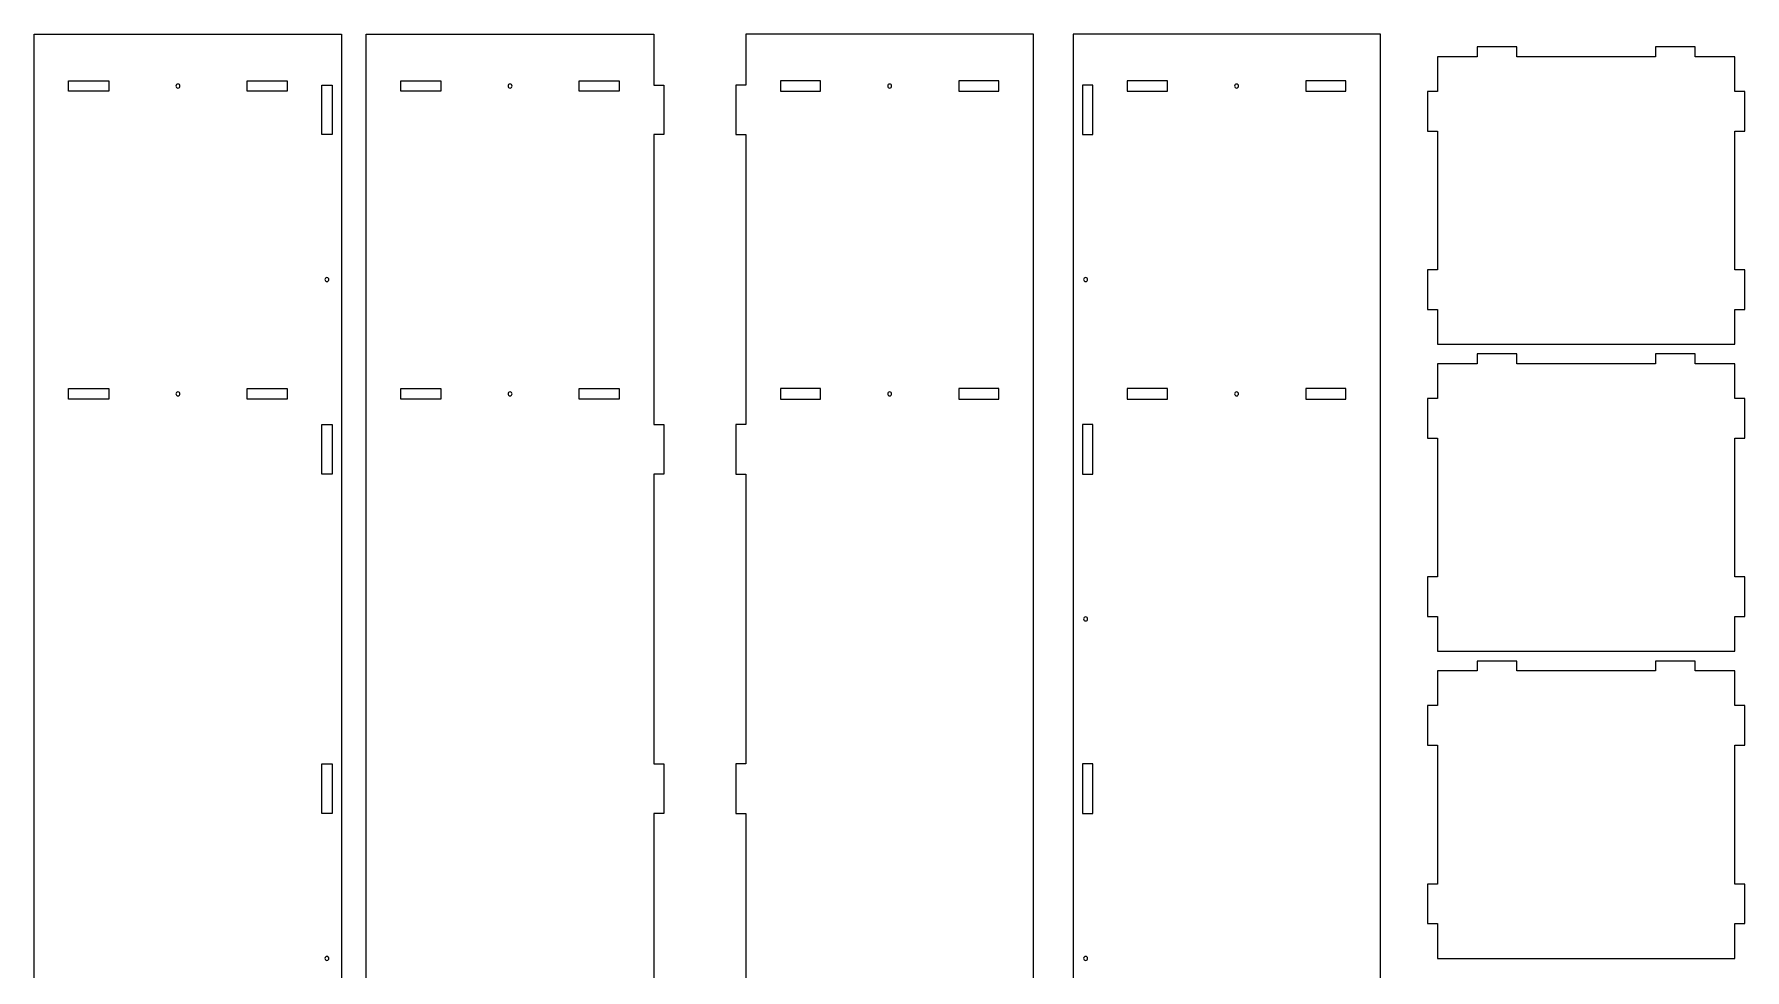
# Model space of a CAD drawing. Header units: inches. Extents: x 317 to 457, y -18 to 75.
# Drawn here: x 388.7 to 456.7, y 37.4 to 74.6 of the extents above; entities that cross this region are included whole.
import ezdxf

# ---------------------------------------------------------------- set-up
doc = ezdxf.new("R2010")
doc.units = ezdxf.units.IN
doc.header["$MEASUREMENT"] = 0
doc.layers.add('Layer 1', color=7, linetype='Continuous')

msp = doc.modelspace()

# ---------------------------------------------------------------- linework, layer by layer
at = {"layer": 'Layer 1', "color": 22, "lineweight": 15}
for points, knots in [([(388.723, -17.949), (388.723, -17.949), (400.927, -17.949), (400.927, -17.949), (400.927, -17.949), (400.927, -17.949), (400.927, 74.571), (400.927, 74.571), (400.927, 74.571), (400.927, 74.571), (388.723, 74.571), (388.723, 74.571), (388.723, 74.571), (388.723, 74.571), (388.723, -17.949), (388.723, -17.949)], [0, 0, 0, 0, 0.25, 0.25, 0.25, 0.25, 0.5, 0.5, 0.5, 0.5, 0.75, 0.75, 0.75, 0.75, 1, 1, 1, 1]), ([(401.912, -17.949), (401.912, -17.949), (402.305, -17.949), (402.305, -17.949), (402.305, -17.949), (402.305, -17.949), (402.305, -15.205), (402.305, -15.205), (402.305, -15.205), (402.305, -15.205), (402.723, -15.205), (402.723, -15.205), (402.723, -15.205), (402.723, -15.205), (402.723, -17.949), (402.723, -17.949), (402.723, -17.949), (402.723, -17.949), (413.329, -17.949), (413.329, -17.949), (413.329, -17.949), (413.329, -17.949), (413.329, -10.321), (413.329, -10.321), (413.329, -10.321), (413.329, -10.321), (413.723, -10.321), (413.723, -10.321), (413.723, -10.321), (413.723, -10.321), (413.723, -8.352), (413.723, -8.352), (413.723, -8.352), (413.723, -8.352), (413.329, -8.352), (413.329, -8.352), (413.329, -8.352), (413.329, -8.352), (413.329, 3.163), (413.329, 3.163), (413.329, 3.163), (413.329, 3.163), (413.723, 3.163), (413.723, 3.163), (413.723, 3.163), (413.723, 3.163), (413.723, 5.132), (413.723, 5.132), (413.723, 5.132), (413.723, 5.132), (413.329, 5.132), (413.329, 5.132), (413.329, 5.132), (413.329, 5.132), (413.329, 16.648), (413.329, 16.648), (413.329, 16.648), (413.329, 16.648), (413.723, 16.648), (413.723, 16.648), (413.723, 16.648), (413.723, 16.648), (413.723, 18.616), (413.723, 18.616), (413.723, 18.616), (413.723, 18.616), (413.329, 18.616), (413.329, 18.616), (413.329, 18.616), (413.329, 18.616), (413.329, 30.132), (413.329, 30.132), (413.329, 30.132), (413.329, 30.132), (413.723, 30.132), (413.723, 30.132), (413.723, 30.132), (413.723, 30.132), (413.723, 32.1), (413.723, 32.1), (413.723, 32.1), (413.723, 32.1), (413.329, 32.1), (413.329, 32.1), (413.329, 32.1), (413.329, 32.1), (413.329, 43.616), (413.329, 43.616), (413.329, 43.616), (413.329, 43.616), (413.723, 43.616), (413.723, 43.616), (413.723, 43.616), (413.723, 43.616), (413.723, 45.585), (413.723, 45.585), (413.723, 45.585), (413.723, 45.585), (413.329, 45.585), (413.329, 45.585), (413.329, 45.585), (413.329, 45.585), (413.329, 57.101), (413.329, 57.101), (413.329, 57.101), (413.329, 57.101), (413.723, 57.101), (413.723, 57.101), (413.723, 57.101), (413.723, 57.101), (413.723, 59.069), (413.723, 59.069), (413.723, 59.069), (413.723, 59.069), (413.329, 59.069), (413.329, 59.069), (413.329, 59.069), (413.329, 59.069), (413.329, 70.585), (413.329, 70.585), (413.329, 70.585), (413.329, 70.585), (413.723, 70.585), (413.723, 70.585), (413.723, 70.585), (413.723, 70.585), (413.723, 72.553), (413.723, 72.553), (413.723, 72.553), (413.723, 72.553), (413.329, 72.553), (413.329, 72.553), (413.329, 72.553), (413.329, 72.553), (413.329, 74.571), (413.329, 74.571), (413.329, 74.571), (413.329, 74.571), (401.912, 74.571), (401.912, 74.571), (401.912, 74.571), (401.912, 74.571), (401.912, -12.043), (401.912, -12.043), (401.912, -12.043), (401.912, -12.043), (407.62, -12.043), (407.62, -12.043), (407.62, -12.043), (407.62, -12.043), (407.62, -12.46), (407.62, -12.46), (407.62, -12.46), (407.62, -12.46), (401.912, -12.46), (401.912, -12.46), (401.912, -12.46), (401.912, -12.46), (401.912, -17.949), (401.912, -17.949)], [0, 0, 0, 0, 0.025, 0.025, 0.025, 0.025, 0.05, 0.05, 0.05, 0.05, 0.075, 0.075, 0.075, 0.075, 0.1, 0.1, 0.1, 0.1, 0.125, 0.125, 0.125, 0.125, 0.15, 0.15, 0.15, 0.15, 0.175, 0.175, 0.175, 0.175, 0.2, 0.2, 0.2, 0.2, 0.225, 0.225, 0.225, 0.225, 0.25, 0.25, 0.25, 0.25, 0.275, 0.275, 0.275, 0.275, 0.3, 0.3, 0.3, 0.3, 0.325, 0.325, 0.325, 0.325, 0.35, 0.35, 0.35, 0.35, 0.375, 0.375, 0.375, 0.375, 0.4, 0.4, 0.4, 0.4, 0.425, 0.425, 0.425, 0.425, 0.45, 0.45, 0.45, 0.45, 0.475, 0.475, 0.475, 0.475, 0.5, 0.5, 0.5, 0.5, 0.525, 0.525, 0.525, 0.525, 0.55, 0.55, 0.55, 0.55, 0.575, 0.575, 0.575, 0.575, 0.6, 0.6, 0.6, 0.6, 0.625, 0.625, 0.625, 0.625, 0.65, 0.65, 0.65, 0.65, 0.675, 0.675, 0.675, 0.675, 0.7, 0.7, 0.7, 0.7, 0.725, 0.725, 0.725, 0.725, 0.75, 0.75, 0.75, 0.75, 0.775, 0.775, 0.775, 0.775, 0.8, 0.8, 0.8, 0.8, 0.825, 0.825, 0.825, 0.825, 0.85, 0.85, 0.85, 0.85, 0.875, 0.875, 0.875, 0.875, 0.9, 0.9, 0.9, 0.9, 0.925, 0.925, 0.925, 0.925, 0.95, 0.95, 0.95, 0.95, 0.975, 0.975, 0.975, 0.975, 1, 1, 1, 1]), ([(428.406, -17.949), (428.406, -17.949), (428.012, -17.949), (428.012, -17.949), (428.012, -17.949), (428.012, -17.949), (428.012, -15.205), (428.012, -15.205), (428.012, -15.205), (428.012, -15.205), (427.595, -15.205), (427.595, -15.205), (427.595, -15.205), (427.595, -15.205), (427.595, -17.949), (427.595, -17.949), (427.595, -17.949), (427.595, -17.949), (416.989, -17.949), (416.989, -17.949), (416.989, -17.949), (416.989, -17.949), (416.989, -10.321), (416.989, -10.321), (416.989, -10.321), (416.989, -10.321), (416.595, -10.321), (416.595, -10.321), (416.595, -10.321), (416.595, -10.321), (416.595, -8.352), (416.595, -8.352), (416.595, -8.352), (416.595, -8.352), (416.989, -8.352), (416.989, -8.352), (416.989, -8.352), (416.989, -8.352), (416.989, 3.163), (416.989, 3.163), (416.989, 3.163), (416.989, 3.163), (416.595, 3.163), (416.595, 3.163), (416.595, 3.163), (416.595, 3.163), (416.595, 5.132), (416.595, 5.132), (416.595, 5.132), (416.595, 5.132), (416.989, 5.132), (416.989, 5.132), (416.989, 5.132), (416.989, 5.132), (416.989, 16.648), (416.989, 16.648), (416.989, 16.648), (416.989, 16.648), (416.595, 16.648), (416.595, 16.648), (416.595, 16.648), (416.595, 16.648), (416.595, 18.616), (416.595, 18.616), (416.595, 18.616), (416.595, 18.616), (416.989, 18.616), (416.989, 18.616), (416.989, 18.616), (416.989, 18.616), (416.989, 30.132), (416.989, 30.132), (416.989, 30.132), (416.989, 30.132), (416.595, 30.132), (416.595, 30.132), (416.595, 30.132), (416.595, 30.132), (416.595, 32.1), (416.595, 32.1), (416.595, 32.1), (416.595, 32.1), (416.989, 32.1), (416.989, 32.1), (416.989, 32.1), (416.989, 32.1), (416.989, 43.616), (416.989, 43.616), (416.989, 43.616), (416.989, 43.616), (416.595, 43.616), (416.595, 43.616), (416.595, 43.616), (416.595, 43.616), (416.595, 45.585), (416.595, 45.585), (416.595, 45.585), (416.595, 45.585), (416.989, 45.585), (416.989, 45.585), (416.989, 45.585), (416.989, 45.585), (416.989, 57.101), (416.989, 57.101), (416.989, 57.101), (416.989, 57.101), (416.595, 57.101), (416.595, 57.101), (416.595, 57.101), (416.595, 57.101), (416.595, 59.069), (416.595, 59.069), (416.595, 59.069), (416.595, 59.069), (416.989, 59.069), (416.989, 59.069), (416.989, 59.069), (416.989, 59.069), (416.989, 70.585), (416.989, 70.585), (416.989, 70.585), (416.989, 70.585), (416.595, 70.585), (416.595, 70.585), (416.595, 70.585), (416.595, 70.585), (416.595, 72.553), (416.595, 72.553), (416.595, 72.553), (416.595, 72.553), (416.989, 72.553), (416.989, 72.553), (416.989, 72.553), (416.989, 72.553), (416.989, 74.571), (416.989, 74.571), (416.989, 74.571), (416.989, 74.571), (428.406, 74.571), (428.406, 74.571), (428.406, 74.571), (428.406, 74.571), (428.406, -12.043), (428.406, -12.043), (428.406, -12.043), (428.406, -12.043), (422.697, -12.043), (422.697, -12.043), (422.697, -12.043), (422.697, -12.043), (422.697, -12.46), (422.697, -12.46), (422.697, -12.46), (422.697, -12.46), (428.406, -12.46), (428.406, -12.46), (428.406, -12.46), (428.406, -12.46), (428.406, -17.949), (428.406, -17.949)], [0, 0, 0, 0, 0.025, 0.025, 0.025, 0.025, 0.05, 0.05, 0.05, 0.05, 0.075, 0.075, 0.075, 0.075, 0.1, 0.1, 0.1, 0.1, 0.125, 0.125, 0.125, 0.125, 0.15, 0.15, 0.15, 0.15, 0.175, 0.175, 0.175, 0.175, 0.2, 0.2, 0.2, 0.2, 0.225, 0.225, 0.225, 0.225, 0.25, 0.25, 0.25, 0.25, 0.275, 0.275, 0.275, 0.275, 0.3, 0.3, 0.3, 0.3, 0.325, 0.325, 0.325, 0.325, 0.35, 0.35, 0.35, 0.35, 0.375, 0.375, 0.375, 0.375, 0.4, 0.4, 0.4, 0.4, 0.425, 0.425, 0.425, 0.425, 0.45, 0.45, 0.45, 0.45, 0.475, 0.475, 0.475, 0.475, 0.5, 0.5, 0.5, 0.5, 0.525, 0.525, 0.525, 0.525, 0.55, 0.55, 0.55, 0.55, 0.575, 0.575, 0.575, 0.575, 0.6, 0.6, 0.6, 0.6, 0.625, 0.625, 0.625, 0.625, 0.65, 0.65, 0.65, 0.65, 0.675, 0.675, 0.675, 0.675, 0.7, 0.7, 0.7, 0.7, 0.725, 0.725, 0.725, 0.725, 0.75, 0.75, 0.75, 0.75, 0.775, 0.775, 0.775, 0.775, 0.8, 0.8, 0.8, 0.8, 0.825, 0.825, 0.825, 0.825, 0.85, 0.85, 0.85, 0.85, 0.875, 0.875, 0.875, 0.875, 0.9, 0.9, 0.9, 0.9, 0.925, 0.925, 0.925, 0.925, 0.95, 0.95, 0.95, 0.95, 0.975, 0.975, 0.975, 0.975, 1, 1, 1, 1]), ([(442.186, -17.949), (442.186, -17.949), (429.981, -17.949), (429.981, -17.949), (429.981, -17.949), (429.981, -17.949), (429.981, 74.571), (429.981, 74.571), (429.981, 74.571), (429.981, 74.571), (442.186, 74.571), (442.186, 74.571), (442.186, 74.571), (442.186, 74.571), (442.186, -17.949), (442.186, -17.949)], [0, 0, 0, 0, 0.25, 0.25, 0.25, 0.25, 0.5, 0.5, 0.5, 0.5, 0.75, 0.75, 0.75, 0.75, 1, 1, 1, 1]), ([(456.267, 65.214), (456.267, 65.214), (456.661, 65.214), (456.661, 65.214), (456.661, 65.214), (456.661, 65.214), (456.661, 63.639), (456.661, 63.639), (456.661, 63.639), (456.661, 63.639), (456.267, 63.639), (456.267, 63.639), (456.267, 63.639), (456.267, 63.639), (456.267, 62.261), (456.267, 62.261), (456.267, 62.261), (456.267, 62.261), (444.456, 62.261), (444.456, 62.261), (444.456, 62.261), (444.456, 62.261), (444.456, 63.639), (444.456, 63.639), (444.456, 63.639), (444.456, 63.639), (444.062, 63.639), (444.062, 63.639), (444.062, 63.639), (444.062, 63.639), (444.062, 65.214), (444.062, 65.214), (444.062, 65.214), (444.062, 65.214), (444.456, 65.214), (444.456, 65.214), (444.456, 65.214), (444.456, 65.214), (444.456, 70.726), (444.456, 70.726), (444.456, 70.726), (444.456, 70.726), (444.062, 70.726), (444.062, 70.726), (444.062, 70.726), (444.062, 70.726), (444.062, 72.301), (444.062, 72.301), (444.062, 72.301), (444.062, 72.301), (444.456, 72.301), (444.456, 72.301), (444.456, 72.301), (444.456, 72.301), (444.456, 73.678), (444.456, 73.678), (444.456, 73.678), (444.456, 73.678), (446.031, 73.678), (446.031, 73.678), (446.031, 73.678), (446.031, 73.678), (446.031, 74.072), (446.031, 74.072), (446.031, 74.072), (446.031, 74.072), (447.605, 74.072), (447.605, 74.072), (447.605, 74.072), (447.605, 74.072), (447.605, 73.678), (447.605, 73.678), (447.605, 73.678), (447.605, 73.678), (453.117, 73.678), (453.117, 73.678), (453.117, 73.678), (453.117, 73.678), (453.117, 74.072), (453.117, 74.072), (453.117, 74.072), (453.117, 74.072), (454.692, 74.072), (454.692, 74.072), (454.692, 74.072), (454.692, 74.072), (454.692, 73.678), (454.692, 73.678), (454.692, 73.678), (454.692, 73.678), (456.267, 73.678), (456.267, 73.678), (456.267, 73.678), (456.267, 73.678), (456.267, 72.301), (456.267, 72.301), (456.267, 72.301), (456.267, 72.301), (456.661, 72.301), (456.661, 72.301), (456.661, 72.301), (456.661, 72.301), (456.661, 70.726), (456.661, 70.726), (456.661, 70.726), (456.661, 70.726), (456.267, 70.726), (456.267, 70.726), (456.267, 70.726), (456.267, 70.726), (456.267, 65.214), (456.267, 65.214)], [0, 0, 0, 0, 0.035714, 0.035714, 0.035714, 0.035714, 0.071429, 0.071429, 0.071429, 0.071429, 0.107143, 0.107143, 0.107143, 0.107143, 0.142857, 0.142857, 0.142857, 0.142857, 0.178571, 0.178571, 0.178571, 0.178571, 0.214286, 0.214286, 0.214286, 0.214286, 0.25, 0.25, 0.25, 0.25, 0.285714, 0.285714, 0.285714, 0.285714, 0.321429, 0.321429, 0.321429, 0.321429, 0.357143, 0.357143, 0.357143, 0.357143, 0.392857, 0.392857, 0.392857, 0.392857, 0.428571, 0.428571, 0.428571, 0.428571, 0.464286, 0.464286, 0.464286, 0.464286, 0.5, 0.5, 0.5, 0.5, 0.535714, 0.535714, 0.535714, 0.535714, 0.571429, 0.571429, 0.571429, 0.571429, 0.607143, 0.607143, 0.607143, 0.607143, 0.642857, 0.642857, 0.642857, 0.642857, 0.678571, 0.678571, 0.678571, 0.678571, 0.714286, 0.714286, 0.714286, 0.714286, 0.75, 0.75, 0.75, 0.75, 0.785714, 0.785714, 0.785714, 0.785714, 0.821429, 0.821429, 0.821429, 0.821429, 0.857143, 0.857143, 0.857143, 0.857143, 0.892857, 0.892857, 0.892857, 0.892857, 0.928571, 0.928571, 0.928571, 0.928571, 0.964286, 0.964286, 0.964286, 0.964286, 1, 1, 1, 1]), ([(390.091, 72.303), (390.091, 72.303), (391.685, 72.303), (391.685, 72.303), (391.685, 72.303), (391.685, 72.303), (391.685, 72.721), (391.685, 72.721), (391.685, 72.721), (391.685, 72.721), (390.091, 72.721), (390.091, 72.721), (390.091, 72.721), (390.091, 72.721), (390.091, 72.303), (390.091, 72.303)], [0, 0, 0, 0, 0.25, 0.25, 0.25, 0.25, 0.5, 0.5, 0.5, 0.5, 0.75, 0.75, 0.75, 0.75, 1, 1, 1, 1]), ([(397.177, 72.303), (397.177, 72.303), (398.772, 72.303), (398.772, 72.303), (398.772, 72.303), (398.772, 72.303), (398.772, 72.721), (398.772, 72.721), (398.772, 72.721), (398.772, 72.721), (397.177, 72.721), (397.177, 72.721), (397.177, 72.721), (397.177, 72.721), (397.177, 72.303), (397.177, 72.303)], [0, 0, 0, 0, 0.25, 0.25, 0.25, 0.25, 0.5, 0.5, 0.5, 0.5, 0.75, 0.75, 0.75, 0.75, 1, 1, 1, 1]), ([(403.28, 72.303), (403.28, 72.303), (404.874, 72.303), (404.874, 72.303), (404.874, 72.303), (404.874, 72.303), (404.874, 72.721), (404.874, 72.721), (404.874, 72.721), (404.874, 72.721), (403.28, 72.721), (403.28, 72.721), (403.28, 72.721), (403.28, 72.721), (403.28, 72.303), (403.28, 72.303)], [0, 0, 0, 0, 0.25, 0.25, 0.25, 0.25, 0.5, 0.5, 0.5, 0.5, 0.75, 0.75, 0.75, 0.75, 1, 1, 1, 1]), ([(410.366, 72.303), (410.366, 72.303), (411.961, 72.303), (411.961, 72.303), (411.961, 72.303), (411.961, 72.303), (411.961, 72.721), (411.961, 72.721), (411.961, 72.721), (411.961, 72.721), (410.366, 72.721), (410.366, 72.721), (410.366, 72.721), (410.366, 72.721), (410.366, 72.303), (410.366, 72.303)], [0, 0, 0, 0, 0.25, 0.25, 0.25, 0.25, 0.5, 0.5, 0.5, 0.5, 0.75, 0.75, 0.75, 0.75, 1, 1, 1, 1]), ([(419.951, 72.303), (419.951, 72.303), (418.357, 72.303), (418.357, 72.303), (418.357, 72.303), (418.357, 72.303), (418.357, 72.721), (418.357, 72.721), (418.357, 72.721), (418.357, 72.721), (419.951, 72.721), (419.951, 72.721), (419.951, 72.721), (419.951, 72.721), (419.951, 72.303), (419.951, 72.303)], [0, 0, 0, 0, 0.25, 0.25, 0.25, 0.25, 0.5, 0.5, 0.5, 0.5, 0.75, 0.75, 0.75, 0.75, 1, 1, 1, 1]), ([(427.038, 72.303), (427.038, 72.303), (425.444, 72.303), (425.444, 72.303), (425.444, 72.303), (425.444, 72.303), (425.444, 72.721), (425.444, 72.721), (425.444, 72.721), (425.444, 72.721), (427.038, 72.721), (427.038, 72.721), (427.038, 72.721), (427.038, 72.721), (427.038, 72.303), (427.038, 72.303)], [0, 0, 0, 0, 0.25, 0.25, 0.25, 0.25, 0.5, 0.5, 0.5, 0.5, 0.75, 0.75, 0.75, 0.75, 1, 1, 1, 1]), ([(433.731, 72.303), (433.731, 72.303), (432.136, 72.303), (432.136, 72.303), (432.136, 72.303), (432.136, 72.303), (432.136, 72.721), (432.136, 72.721), (432.136, 72.721), (432.136, 72.721), (433.731, 72.721), (433.731, 72.721), (433.731, 72.721), (433.731, 72.721), (433.731, 72.303), (433.731, 72.303)], [0, 0, 0, 0, 0.25, 0.25, 0.25, 0.25, 0.5, 0.5, 0.5, 0.5, 0.75, 0.75, 0.75, 0.75, 1, 1, 1, 1]), ([(440.818, 72.303), (440.818, 72.303), (439.223, 72.303), (439.223, 72.303), (439.223, 72.303), (439.223, 72.303), (439.223, 72.721), (439.223, 72.721), (439.223, 72.721), (439.223, 72.721), (440.818, 72.721), (440.818, 72.721), (440.818, 72.721), (440.818, 72.721), (440.818, 72.303), (440.818, 72.303)], [0, 0, 0, 0, 0.25, 0.25, 0.25, 0.25, 0.5, 0.5, 0.5, 0.5, 0.75, 0.75, 0.75, 0.75, 1, 1, 1, 1]), ([(394.431, 72.591), (394.475, 72.591), (394.51, 72.555), (394.51, 72.512), (394.51, 72.512), (394.51, 72.468), (394.475, 72.433), (394.431, 72.433), (394.431, 72.433), (394.388, 72.433), (394.353, 72.468), (394.353, 72.512), (394.353, 72.512), (394.353, 72.555), (394.388, 72.591), (394.431, 72.591)], [0, 0, 0, 0, 0.25, 0.25, 0.25, 0.25, 0.5, 0.5, 0.5, 0.5, 0.75, 0.75, 0.75, 0.75, 1, 1, 1, 1]), ([(400.14, 70.585), (400.14, 70.585), (400.557, 70.585), (400.557, 70.585), (400.557, 70.585), (400.557, 70.585), (400.557, 72.553), (400.557, 72.553), (400.557, 72.553), (400.557, 72.553), (400.14, 72.553), (400.14, 72.553), (400.14, 72.553), (400.14, 72.553), (400.14, 70.585), (400.14, 70.585)], [0, 0, 0, 0, 0.25, 0.25, 0.25, 0.25, 0.5, 0.5, 0.5, 0.5, 0.75, 0.75, 0.75, 0.75, 1, 1, 1, 1]), ([(407.62, 72.591), (407.664, 72.591), (407.699, 72.555), (407.699, 72.512), (407.699, 72.512), (407.699, 72.468), (407.664, 72.433), (407.62, 72.433), (407.62, 72.433), (407.577, 72.433), (407.542, 72.468), (407.542, 72.512), (407.542, 72.512), (407.542, 72.555), (407.577, 72.591), (407.62, 72.591)], [0, 0, 0, 0, 0.25, 0.25, 0.25, 0.25, 0.5, 0.5, 0.5, 0.5, 0.75, 0.75, 0.75, 0.75, 1, 1, 1, 1]), ([(422.697, 72.591), (422.741, 72.591), (422.776, 72.555), (422.776, 72.512), (422.776, 72.512), (422.776, 72.468), (422.741, 72.433), (422.697, 72.433), (422.697, 72.433), (422.654, 72.433), (422.619, 72.468), (422.619, 72.512), (422.619, 72.512), (422.619, 72.555), (422.654, 72.591), (422.697, 72.591)], [0, 0, 0, 0, 0.25, 0.25, 0.25, 0.25, 0.5, 0.5, 0.5, 0.5, 0.75, 0.75, 0.75, 0.75, 1, 1, 1, 1]), ([(430.768, 70.585), (430.768, 70.585), (430.351, 70.585), (430.351, 70.585), (430.351, 70.585), (430.351, 70.585), (430.351, 72.553), (430.351, 72.553), (430.351, 72.553), (430.351, 72.553), (430.768, 72.553), (430.768, 72.553), (430.768, 72.553), (430.768, 72.553), (430.768, 70.585), (430.768, 70.585)], [0, 0, 0, 0, 0.25, 0.25, 0.25, 0.25, 0.5, 0.5, 0.5, 0.5, 0.75, 0.75, 0.75, 0.75, 1, 1, 1, 1]), ([(436.477, 72.591), (436.52, 72.591), (436.556, 72.555), (436.556, 72.512), (436.556, 72.512), (436.556, 72.468), (436.52, 72.433), (436.477, 72.433), (436.477, 72.433), (436.433, 72.433), (436.398, 72.468), (436.398, 72.512), (436.398, 72.512), (436.398, 72.555), (436.433, 72.591), (436.477, 72.591)], [0, 0, 0, 0, 0.25, 0.25, 0.25, 0.25, 0.5, 0.5, 0.5, 0.5, 0.75, 0.75, 0.75, 0.75, 1, 1, 1, 1]), ([(400.349, 64.906), (400.392, 64.906), (400.427, 64.87), (400.427, 64.827), (400.427, 64.827), (400.427, 64.783), (400.392, 64.748), (400.349, 64.748), (400.349, 64.748), (400.305, 64.748), (400.27, 64.783), (400.27, 64.827), (400.27, 64.827), (400.27, 64.87), (400.305, 64.906), (400.349, 64.906)], [0, 0, 0, 0, 0.25, 0.25, 0.25, 0.25, 0.5, 0.5, 0.5, 0.5, 0.75, 0.75, 0.75, 0.75, 1, 1, 1, 1]), ([(430.481, 64.906), (430.524, 64.906), (430.56, 64.87), (430.56, 64.827), (430.56, 64.827), (430.56, 64.783), (430.524, 64.748), (430.481, 64.748), (430.481, 64.748), (430.437, 64.748), (430.402, 64.783), (430.402, 64.827), (430.402, 64.827), (430.402, 64.87), (430.437, 64.906), (430.481, 64.906)], [0, 0, 0, 0, 0.25, 0.25, 0.25, 0.25, 0.5, 0.5, 0.5, 0.5, 0.75, 0.75, 0.75, 0.75, 1, 1, 1, 1]), ([(456.267, 53.014), (456.267, 53.014), (456.661, 53.014), (456.661, 53.014), (456.661, 53.014), (456.661, 53.014), (456.661, 51.439), (456.661, 51.439), (456.661, 51.439), (456.661, 51.439), (456.267, 51.439), (456.267, 51.439), (456.267, 51.439), (456.267, 51.439), (456.267, 50.061), (456.267, 50.061), (456.267, 50.061), (456.267, 50.061), (444.456, 50.061), (444.456, 50.061), (444.456, 50.061), (444.456, 50.061), (444.456, 51.439), (444.456, 51.439), (444.456, 51.439), (444.456, 51.439), (444.062, 51.439), (444.062, 51.439), (444.062, 51.439), (444.062, 51.439), (444.062, 53.014), (444.062, 53.014), (444.062, 53.014), (444.062, 53.014), (444.456, 53.014), (444.456, 53.014), (444.456, 53.014), (444.456, 53.014), (444.456, 58.526), (444.456, 58.526), (444.456, 58.526), (444.456, 58.526), (444.062, 58.526), (444.062, 58.526), (444.062, 58.526), (444.062, 58.526), (444.062, 60.101), (444.062, 60.101), (444.062, 60.101), (444.062, 60.101), (444.456, 60.101), (444.456, 60.101), (444.456, 60.101), (444.456, 60.101), (444.456, 61.478), (444.456, 61.478), (444.456, 61.478), (444.456, 61.478), (446.031, 61.478), (446.031, 61.478), (446.031, 61.478), (446.031, 61.478), (446.031, 61.872), (446.031, 61.872), (446.031, 61.872), (446.031, 61.872), (447.605, 61.872), (447.605, 61.872), (447.605, 61.872), (447.605, 61.872), (447.605, 61.478), (447.605, 61.478), (447.605, 61.478), (447.605, 61.478), (453.117, 61.478), (453.117, 61.478), (453.117, 61.478), (453.117, 61.478), (453.117, 61.872), (453.117, 61.872), (453.117, 61.872), (453.117, 61.872), (454.692, 61.872), (454.692, 61.872), (454.692, 61.872), (454.692, 61.872), (454.692, 61.478), (454.692, 61.478), (454.692, 61.478), (454.692, 61.478), (456.267, 61.478), (456.267, 61.478), (456.267, 61.478), (456.267, 61.478), (456.267, 60.101), (456.267, 60.101), (456.267, 60.101), (456.267, 60.101), (456.661, 60.101), (456.661, 60.101), (456.661, 60.101), (456.661, 60.101), (456.661, 58.526), (456.661, 58.526), (456.661, 58.526), (456.661, 58.526), (456.267, 58.526), (456.267, 58.526), (456.267, 58.526), (456.267, 58.526), (456.267, 53.014), (456.267, 53.014)], [0, 0, 0, 0, 0.035714, 0.035714, 0.035714, 0.035714, 0.071429, 0.071429, 0.071429, 0.071429, 0.107143, 0.107143, 0.107143, 0.107143, 0.142857, 0.142857, 0.142857, 0.142857, 0.178571, 0.178571, 0.178571, 0.178571, 0.214286, 0.214286, 0.214286, 0.214286, 0.25, 0.25, 0.25, 0.25, 0.285714, 0.285714, 0.285714, 0.285714, 0.321429, 0.321429, 0.321429, 0.321429, 0.357143, 0.357143, 0.357143, 0.357143, 0.392857, 0.392857, 0.392857, 0.392857, 0.428571, 0.428571, 0.428571, 0.428571, 0.464286, 0.464286, 0.464286, 0.464286, 0.5, 0.5, 0.5, 0.5, 0.535714, 0.535714, 0.535714, 0.535714, 0.571429, 0.571429, 0.571429, 0.571429, 0.607143, 0.607143, 0.607143, 0.607143, 0.642857, 0.642857, 0.642857, 0.642857, 0.678571, 0.678571, 0.678571, 0.678571, 0.714286, 0.714286, 0.714286, 0.714286, 0.75, 0.75, 0.75, 0.75, 0.785714, 0.785714, 0.785714, 0.785714, 0.821429, 0.821429, 0.821429, 0.821429, 0.857143, 0.857143, 0.857143, 0.857143, 0.892857, 0.892857, 0.892857, 0.892857, 0.928571, 0.928571, 0.928571, 0.928571, 0.964286, 0.964286, 0.964286, 0.964286, 1, 1, 1, 1]), ([(390.091, 60.075), (390.091, 60.075), (391.685, 60.075), (391.685, 60.075), (391.685, 60.075), (391.685, 60.075), (391.685, 60.492), (391.685, 60.492), (391.685, 60.492), (391.685, 60.492), (390.091, 60.492), (390.091, 60.492), (390.091, 60.492), (390.091, 60.492), (390.091, 60.075), (390.091, 60.075)], [0, 0, 0, 0, 0.25, 0.25, 0.25, 0.25, 0.5, 0.5, 0.5, 0.5, 0.75, 0.75, 0.75, 0.75, 1, 1, 1, 1]), ([(397.177, 60.075), (397.177, 60.075), (398.772, 60.075), (398.772, 60.075), (398.772, 60.075), (398.772, 60.075), (398.772, 60.492), (398.772, 60.492), (398.772, 60.492), (398.772, 60.492), (397.177, 60.492), (397.177, 60.492), (397.177, 60.492), (397.177, 60.492), (397.177, 60.075), (397.177, 60.075)], [0, 0, 0, 0, 0.25, 0.25, 0.25, 0.25, 0.5, 0.5, 0.5, 0.5, 0.75, 0.75, 0.75, 0.75, 1, 1, 1, 1]), ([(403.28, 60.075), (403.28, 60.075), (404.874, 60.075), (404.874, 60.075), (404.874, 60.075), (404.874, 60.075), (404.874, 60.492), (404.874, 60.492), (404.874, 60.492), (404.874, 60.492), (403.28, 60.492), (403.28, 60.492), (403.28, 60.492), (403.28, 60.492), (403.28, 60.075), (403.28, 60.075)], [0, 0, 0, 0, 0.25, 0.25, 0.25, 0.25, 0.5, 0.5, 0.5, 0.5, 0.75, 0.75, 0.75, 0.75, 1, 1, 1, 1]), ([(410.366, 60.075), (410.366, 60.075), (411.961, 60.075), (411.961, 60.075), (411.961, 60.075), (411.961, 60.075), (411.961, 60.492), (411.961, 60.492), (411.961, 60.492), (411.961, 60.492), (410.366, 60.492), (410.366, 60.492), (410.366, 60.492), (410.366, 60.492), (410.366, 60.075), (410.366, 60.075)], [0, 0, 0, 0, 0.25, 0.25, 0.25, 0.25, 0.5, 0.5, 0.5, 0.5, 0.75, 0.75, 0.75, 0.75, 1, 1, 1, 1]), ([(419.951, 60.075), (419.951, 60.075), (418.357, 60.075), (418.357, 60.075), (418.357, 60.075), (418.357, 60.075), (418.357, 60.492), (418.357, 60.492), (418.357, 60.492), (418.357, 60.492), (419.951, 60.492), (419.951, 60.492), (419.951, 60.492), (419.951, 60.492), (419.951, 60.075), (419.951, 60.075)], [0, 0, 0, 0, 0.25, 0.25, 0.25, 0.25, 0.5, 0.5, 0.5, 0.5, 0.75, 0.75, 0.75, 0.75, 1, 1, 1, 1]), ([(427.038, 60.075), (427.038, 60.075), (425.444, 60.075), (425.444, 60.075), (425.444, 60.075), (425.444, 60.075), (425.444, 60.492), (425.444, 60.492), (425.444, 60.492), (425.444, 60.492), (427.038, 60.492), (427.038, 60.492), (427.038, 60.492), (427.038, 60.492), (427.038, 60.075), (427.038, 60.075)], [0, 0, 0, 0, 0.25, 0.25, 0.25, 0.25, 0.5, 0.5, 0.5, 0.5, 0.75, 0.75, 0.75, 0.75, 1, 1, 1, 1]), ([(433.731, 60.075), (433.731, 60.075), (432.136, 60.075), (432.136, 60.075), (432.136, 60.075), (432.136, 60.075), (432.136, 60.492), (432.136, 60.492), (432.136, 60.492), (432.136, 60.492), (433.731, 60.492), (433.731, 60.492), (433.731, 60.492), (433.731, 60.492), (433.731, 60.075), (433.731, 60.075)], [0, 0, 0, 0, 0.25, 0.25, 0.25, 0.25, 0.5, 0.5, 0.5, 0.5, 0.75, 0.75, 0.75, 0.75, 1, 1, 1, 1]), ([(440.818, 60.075), (440.818, 60.075), (439.223, 60.075), (439.223, 60.075), (439.223, 60.075), (439.223, 60.075), (439.223, 60.492), (439.223, 60.492), (439.223, 60.492), (439.223, 60.492), (440.818, 60.492), (440.818, 60.492), (440.818, 60.492), (440.818, 60.492), (440.818, 60.075), (440.818, 60.075)], [0, 0, 0, 0, 0.25, 0.25, 0.25, 0.25, 0.5, 0.5, 0.5, 0.5, 0.75, 0.75, 0.75, 0.75, 1, 1, 1, 1]), ([(394.431, 60.362), (394.475, 60.362), (394.51, 60.327), (394.51, 60.284), (394.51, 60.284), (394.51, 60.24), (394.475, 60.205), (394.431, 60.205), (394.431, 60.205), (394.388, 60.205), (394.353, 60.24), (394.353, 60.284), (394.353, 60.284), (394.353, 60.327), (394.388, 60.362), (394.431, 60.362)], [0, 0, 0, 0, 0.25, 0.25, 0.25, 0.25, 0.5, 0.5, 0.5, 0.5, 0.75, 0.75, 0.75, 0.75, 1, 1, 1, 1]), ([(407.62, 60.362), (407.664, 60.362), (407.699, 60.327), (407.699, 60.284), (407.699, 60.284), (407.699, 60.24), (407.664, 60.205), (407.62, 60.205), (407.62, 60.205), (407.577, 60.205), (407.542, 60.24), (407.542, 60.284), (407.542, 60.284), (407.542, 60.327), (407.577, 60.362), (407.62, 60.362)], [0, 0, 0, 0, 0.25, 0.25, 0.25, 0.25, 0.5, 0.5, 0.5, 0.5, 0.75, 0.75, 0.75, 0.75, 1, 1, 1, 1]), ([(422.697, 60.362), (422.741, 60.362), (422.776, 60.327), (422.776, 60.284), (422.776, 60.284), (422.776, 60.24), (422.741, 60.205), (422.697, 60.205), (422.697, 60.205), (422.654, 60.205), (422.619, 60.24), (422.619, 60.284), (422.619, 60.284), (422.619, 60.327), (422.654, 60.362), (422.697, 60.362)], [0, 0, 0, 0, 0.25, 0.25, 0.25, 0.25, 0.5, 0.5, 0.5, 0.5, 0.75, 0.75, 0.75, 0.75, 1, 1, 1, 1]), ([(436.477, 60.362), (436.52, 60.362), (436.556, 60.327), (436.556, 60.284), (436.556, 60.284), (436.556, 60.24), (436.52, 60.205), (436.477, 60.205), (436.477, 60.205), (436.433, 60.205), (436.398, 60.24), (436.398, 60.284), (436.398, 60.284), (436.398, 60.327), (436.433, 60.362), (436.477, 60.362)], [0, 0, 0, 0, 0.25, 0.25, 0.25, 0.25, 0.5, 0.5, 0.5, 0.5, 0.75, 0.75, 0.75, 0.75, 1, 1, 1, 1]), ([(400.14, 57.101), (400.14, 57.101), (400.557, 57.101), (400.557, 57.101), (400.557, 57.101), (400.557, 57.101), (400.557, 59.069), (400.557, 59.069), (400.557, 59.069), (400.557, 59.069), (400.14, 59.069), (400.14, 59.069), (400.14, 59.069), (400.14, 59.069), (400.14, 57.101), (400.14, 57.101)], [0, 0, 0, 0, 0.25, 0.25, 0.25, 0.25, 0.5, 0.5, 0.5, 0.5, 0.75, 0.75, 0.75, 0.75, 1, 1, 1, 1]), ([(430.768, 57.101), (430.768, 57.101), (430.351, 57.101), (430.351, 57.101), (430.351, 57.101), (430.351, 57.101), (430.351, 59.069), (430.351, 59.069), (430.351, 59.069), (430.351, 59.069), (430.768, 59.069), (430.768, 59.069), (430.768, 59.069), (430.768, 59.069), (430.768, 57.101), (430.768, 57.101)], [0, 0, 0, 0, 0.25, 0.25, 0.25, 0.25, 0.5, 0.5, 0.5, 0.5, 0.75, 0.75, 0.75, 0.75, 1, 1, 1, 1]), ([(430.481, 51.421), (430.524, 51.421), (430.56, 51.386), (430.56, 51.343), (430.56, 51.343), (430.56, 51.299), (430.524, 51.264), (430.481, 51.264), (430.481, 51.264), (430.437, 51.264), (430.402, 51.299), (430.402, 51.343), (430.402, 51.343), (430.402, 51.386), (430.437, 51.421), (430.481, 51.421)], [0, 0, 0, 0, 0.25, 0.25, 0.25, 0.25, 0.5, 0.5, 0.5, 0.5, 0.75, 0.75, 0.75, 0.75, 1, 1, 1, 1]), ([(456.267, 40.814), (456.267, 40.814), (456.661, 40.814), (456.661, 40.814), (456.661, 40.814), (456.661, 40.814), (456.661, 39.239), (456.661, 39.239), (456.661, 39.239), (456.661, 39.239), (456.267, 39.239), (456.267, 39.239), (456.267, 39.239), (456.267, 39.239), (456.267, 37.861), (456.267, 37.861), (456.267, 37.861), (456.267, 37.861), (444.456, 37.861), (444.456, 37.861), (444.456, 37.861), (444.456, 37.861), (444.456, 39.239), (444.456, 39.239), (444.456, 39.239), (444.456, 39.239), (444.062, 39.239), (444.062, 39.239), (444.062, 39.239), (444.062, 39.239), (444.062, 40.814), (444.062, 40.814), (444.062, 40.814), (444.062, 40.814), (444.456, 40.814), (444.456, 40.814), (444.456, 40.814), (444.456, 40.814), (444.456, 46.326), (444.456, 46.326), (444.456, 46.326), (444.456, 46.326), (444.062, 46.326), (444.062, 46.326), (444.062, 46.326), (444.062, 46.326), (444.062, 47.901), (444.062, 47.901), (444.062, 47.901), (444.062, 47.901), (444.456, 47.901), (444.456, 47.901), (444.456, 47.901), (444.456, 47.901), (444.456, 49.278), (444.456, 49.278), (444.456, 49.278), (444.456, 49.278), (446.031, 49.278), (446.031, 49.278), (446.031, 49.278), (446.031, 49.278), (446.031, 49.672), (446.031, 49.672), (446.031, 49.672), (446.031, 49.672), (447.605, 49.672), (447.605, 49.672), (447.605, 49.672), (447.605, 49.672), (447.605, 49.278), (447.605, 49.278), (447.605, 49.278), (447.605, 49.278), (453.117, 49.278), (453.117, 49.278), (453.117, 49.278), (453.117, 49.278), (453.117, 49.672), (453.117, 49.672), (453.117, 49.672), (453.117, 49.672), (454.692, 49.672), (454.692, 49.672), (454.692, 49.672), (454.692, 49.672), (454.692, 49.278), (454.692, 49.278), (454.692, 49.278), (454.692, 49.278), (456.267, 49.278), (456.267, 49.278), (456.267, 49.278), (456.267, 49.278), (456.267, 47.901), (456.267, 47.901), (456.267, 47.901), (456.267, 47.901), (456.661, 47.901), (456.661, 47.901), (456.661, 47.901), (456.661, 47.901), (456.661, 46.326), (456.661, 46.326), (456.661, 46.326), (456.661, 46.326), (456.267, 46.326), (456.267, 46.326), (456.267, 46.326), (456.267, 46.326), (456.267, 40.814), (456.267, 40.814)], [0, 0, 0, 0, 0.035714, 0.035714, 0.035714, 0.035714, 0.071429, 0.071429, 0.071429, 0.071429, 0.107143, 0.107143, 0.107143, 0.107143, 0.142857, 0.142857, 0.142857, 0.142857, 0.178571, 0.178571, 0.178571, 0.178571, 0.214286, 0.214286, 0.214286, 0.214286, 0.25, 0.25, 0.25, 0.25, 0.285714, 0.285714, 0.285714, 0.285714, 0.321429, 0.321429, 0.321429, 0.321429, 0.357143, 0.357143, 0.357143, 0.357143, 0.392857, 0.392857, 0.392857, 0.392857, 0.428571, 0.428571, 0.428571, 0.428571, 0.464286, 0.464286, 0.464286, 0.464286, 0.5, 0.5, 0.5, 0.5, 0.535714, 0.535714, 0.535714, 0.535714, 0.571429, 0.571429, 0.571429, 0.571429, 0.607143, 0.607143, 0.607143, 0.607143, 0.642857, 0.642857, 0.642857, 0.642857, 0.678571, 0.678571, 0.678571, 0.678571, 0.714286, 0.714286, 0.714286, 0.714286, 0.75, 0.75, 0.75, 0.75, 0.785714, 0.785714, 0.785714, 0.785714, 0.821429, 0.821429, 0.821429, 0.821429, 0.857143, 0.857143, 0.857143, 0.857143, 0.892857, 0.892857, 0.892857, 0.892857, 0.928571, 0.928571, 0.928571, 0.928571, 0.964286, 0.964286, 0.964286, 0.964286, 1, 1, 1, 1]), ([(400.14, 43.616), (400.14, 43.616), (400.557, 43.616), (400.557, 43.616), (400.557, 43.616), (400.557, 43.616), (400.557, 45.585), (400.557, 45.585), (400.557, 45.585), (400.557, 45.585), (400.14, 45.585), (400.14, 45.585), (400.14, 45.585), (400.14, 45.585), (400.14, 43.616), (400.14, 43.616)], [0, 0, 0, 0, 0.25, 0.25, 0.25, 0.25, 0.5, 0.5, 0.5, 0.5, 0.75, 0.75, 0.75, 0.75, 1, 1, 1, 1]), ([(430.768, 43.616), (430.768, 43.616), (430.351, 43.616), (430.351, 43.616), (430.351, 43.616), (430.351, 43.616), (430.351, 45.585), (430.351, 45.585), (430.351, 45.585), (430.351, 45.585), (430.768, 45.585), (430.768, 45.585), (430.768, 45.585), (430.768, 45.585), (430.768, 43.616), (430.768, 43.616)], [0, 0, 0, 0, 0.25, 0.25, 0.25, 0.25, 0.5, 0.5, 0.5, 0.5, 0.75, 0.75, 0.75, 0.75, 1, 1, 1, 1]), ([(400.349, 37.937), (400.392, 37.937), (400.427, 37.902), (400.427, 37.858), (400.427, 37.858), (400.427, 37.815), (400.392, 37.78), (400.349, 37.78), (400.349, 37.78), (400.305, 37.78), (400.27, 37.815), (400.27, 37.858), (400.27, 37.858), (400.27, 37.902), (400.305, 37.937), (400.349, 37.937)], [0, 0, 0, 0, 0.25, 0.25, 0.25, 0.25, 0.5, 0.5, 0.5, 0.5, 0.75, 0.75, 0.75, 0.75, 1, 1, 1, 1]), ([(430.481, 37.937), (430.524, 37.937), (430.56, 37.902), (430.56, 37.858), (430.56, 37.858), (430.56, 37.815), (430.524, 37.78), (430.481, 37.78), (430.481, 37.78), (430.437, 37.78), (430.402, 37.815), (430.402, 37.858), (430.402, 37.858), (430.402, 37.902), (430.437, 37.937), (430.481, 37.937)], [0, 0, 0, 0, 0.25, 0.25, 0.25, 0.25, 0.5, 0.5, 0.5, 0.5, 0.75, 0.75, 0.75, 0.75, 1, 1, 1, 1])]:
    msp.add_open_spline(points, degree=3, knots=knots, dxfattribs=at)

doc.saveas('drawing.dxf')
